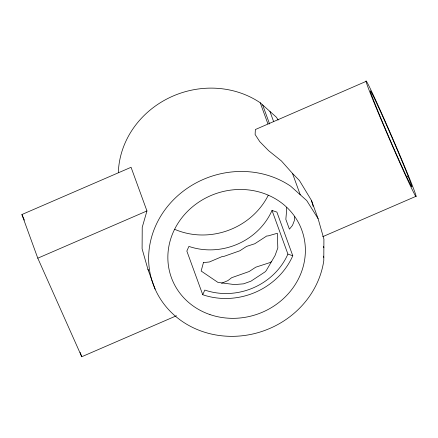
<?xml version="1.0" encoding="UTF-8"?>
<svg xmlns="http://www.w3.org/2000/svg" width="438" height="438" viewBox="0 0 438 438"><rect width="100%" height="100%" fill="white"/><g stroke="black" fill="none" stroke-linecap="round" stroke-linejoin="round"><path stroke-width="0.66" d="M294.56 216.29L294.309 220.703L292.469 225.422L289.414 229.167L285.839 219.356L286.693 209.561L286.457 207.574M176.459 315.754L81.731 356.746L37.788 258.185L21.9 214.532L131.061 167.294L146.949 210.946L142.224 227.333L142.098 248.828L147.924 269.315L155.145 289.162M202.734 294.725L204.787 290.06A64.063 58.84 -20 0 0 287.908 254.089L292.781 255.759L276.893 212.107L272.02 210.437A64.063 58.84 -20 0 1 188.893 246.402L186.845 251.073L202.734 294.725A69.401 63.74 -20 0 0 292.781 255.759M271.746 261.464L270.071 262.554L255.776 267.185L249.134 271.533L231.707 277.687L227.831 280.638L221.595 283.293M366.387 81.254L255.365 129.528L255.113 134.51L259.783 141.666L268.636 150.694L281.399 160.932L292.491 173.421L299.428 180.516L311.462 200.423L318.097 218.65L323.917 239.137L323.791 260.632A88.804 81.561 -20 0 1 209.698 333.652A88.804 81.561 -20 0 1 158.797 219.476A88.804 81.561 -20 0 1 290.569 186.106L306.72 200.56L318.097 218.65M37.788 258.185L146.949 210.946M406.294 177.012L408.167 176.202A52.319 1.336 66.6 0 0 374.068 97.712A52.319 1.336 66.6 0 0 385.664 129.571A52.319 1.336 66.6 0 0 411.829 186.27L408.167 176.202M322.713 236.684L415.799 196.399A63.088 1.61 66.6 0 0 382.56 115.38A63.088 1.61 66.6 0 0 374.923 104.704A63.088 1.61 66.6 0 0 415.799 196.399M118.337 172.583A88.804 81.561 -20 0 1 168.783 98.013A88.804 81.561 -20 0 1 260.238 102.766L276.389 117.22L278.163 120.045M147.924 269.315L148.635 270.449M21.9 214.532L24.402 220.144M323.408 246.474L323.868 247.727M323.348 256.159L323.813 257.424M269.934 111.444L273.591 121.496M292.491 173.421L300.265 194.784M262.647 104.923L269.578 123.965M260.238 102.766L267.93 123.921M272.02 210.437L287.908 254.089M80.11 352.305L81.731 356.746M311.462 200.423L313.11 206.32M268.259 195.271A69.401 63.74 -20 0 1 174.625 229.293M203.451 262.57L201.146 271.023L217.905 282.379L234.429 284.58L243.55 283.84L250.952 281.185L265.028 271.894L266.255 270.58L275.048 255.551L277.818 247.946L277.353 233.273L267.919 235.962L266.835 235.923L254.779 243.747L246.523 246.424L239.876 250.766L224.141 256.323L222.263 256.498L209.359 261.99L203.451 262.57M209.955 314.572A69.401 63.74 -20 0 0 304.843 242.362A69.401 63.74 -20 0 0 195.063 204.776A69.401 63.74 -20 0 0 209.955 314.572"/></g></svg>
